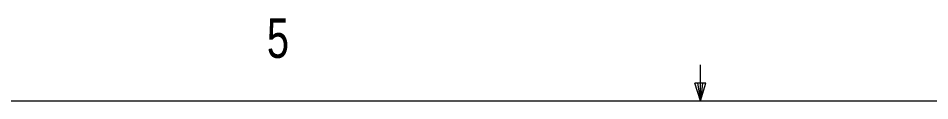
# Model space of a CAD drawing. Header units: millimetres. Extents: x 11 to 421, y 5 to 275.
# Drawn here: x 175.1 to 229.7, y 270.3 to 275.3 of the extents above; entities that cross this region are included whole.
import ezdxf

# ---------------------------------------------------------------- set-up
doc = ezdxf.new("R2010")
doc.units = ezdxf.units.MM
doc.styles.add('SLDTEXTSTYLE0', font='TXT', dxfattribs={"width": 0.75})

msp = doc.modelspace()

# ---------------------------------------------------------------- linework, layer by layer
at = {"color": 7, "linetype": 'Continuous', "lineweight": 0}
for p, q in [((215.925, 270.309), (215.925, 272.463)), ((215.925, 270.309), (215.589, 271.374)), ((216.244, 271.374), (215.589, 271.374)), ((215.747, 271.374), (215.925, 270.309)), ((215.925, 270.309), (216.244, 271.374)), ((216.05, 271.374), (215.925, 270.309)), ((15.907, 270.309), (415.957, 270.309))]:
    msp.add_line(p, q, dxfattribs=at)

# ---------------------------------------------------------------- texts
at = {"color": 7, "linetype": 'Continuous', "lineweight": 0, "insert": (189.959, 275.267), "char_height": 2.381, "attachment_point": 1, "style": 'SLDTEXTSTYLE0'}
msp.add_mtext('5', dxfattribs=at)

doc.saveas('drawing.dxf')
